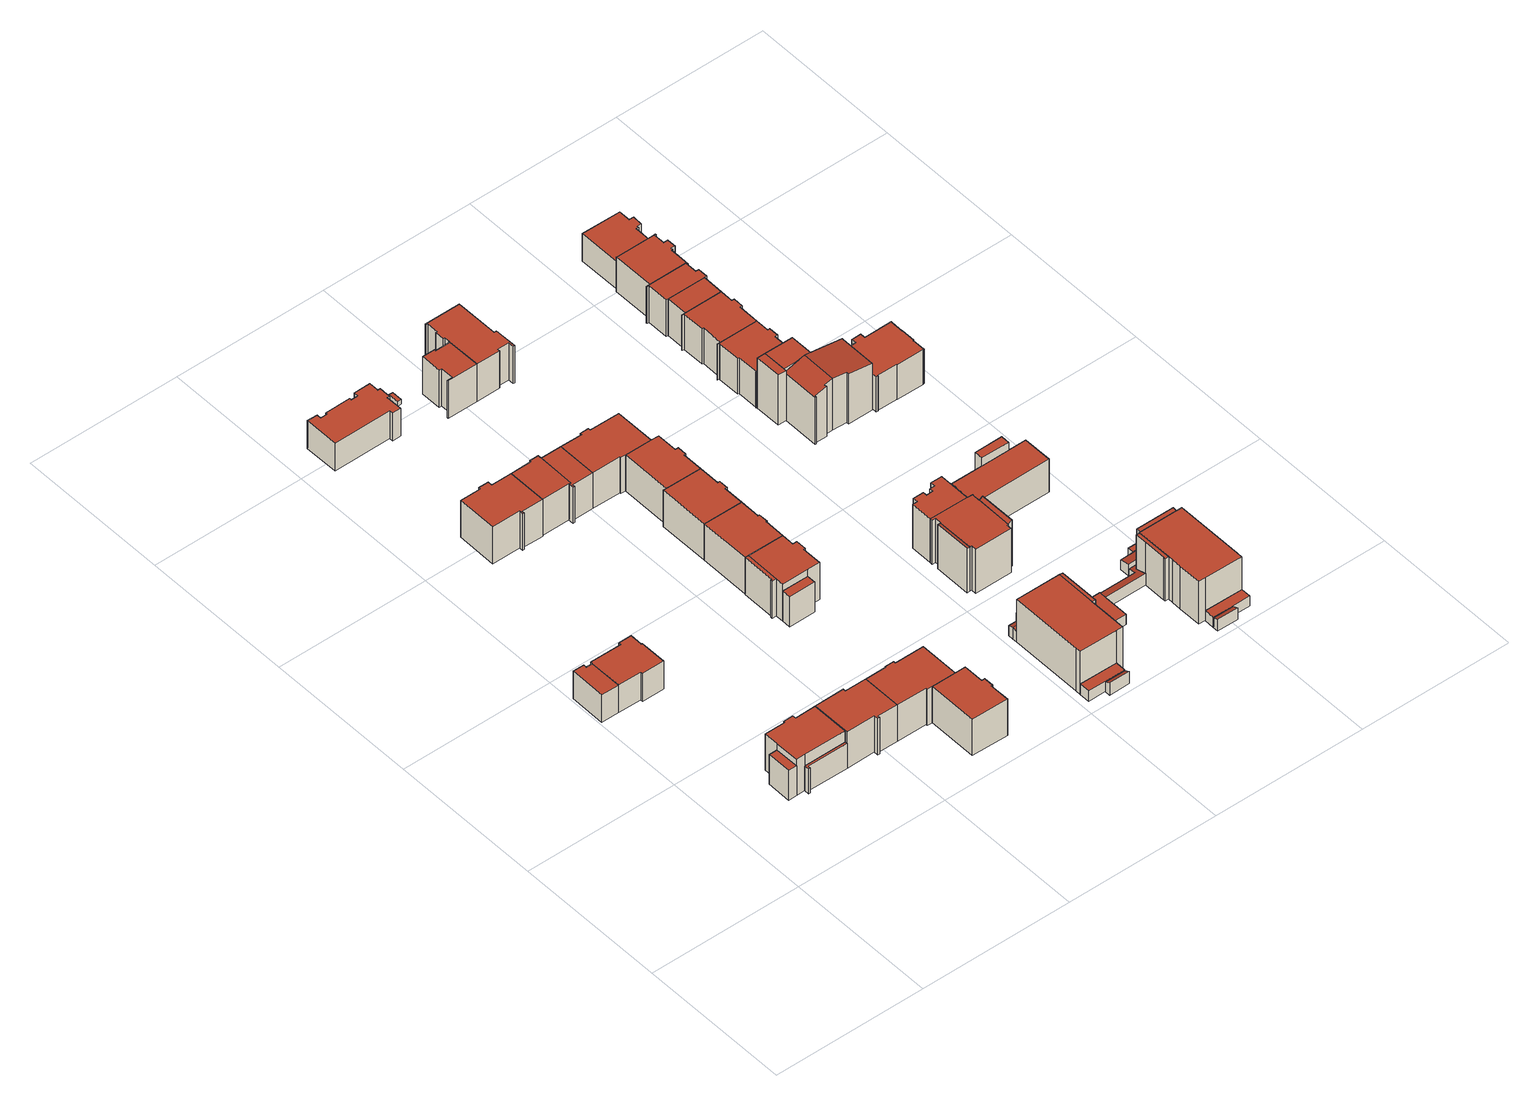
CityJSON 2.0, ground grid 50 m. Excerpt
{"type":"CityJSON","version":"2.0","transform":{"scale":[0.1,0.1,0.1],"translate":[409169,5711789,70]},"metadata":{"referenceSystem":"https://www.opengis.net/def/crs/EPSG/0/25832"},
"CityObjects":{
"building1":{"type":"Building","attributes":{"Gemeindeschluessel":"05978036","Geometrietyp2DReferenz":"3000","function":"31001_1000"},"children":["building1-1","building1-2"]},
"building1-1":{"type":"BuildingPart","attributes":{"roofType":"1000","measuredHeight":9.99},"parents":["building1"],"geometry":[{"type":"MultiSurface","lod":"2","boundaries":[[[0,1,2,3]],[[1,4,5,2]],[[4,6,7,5]],[[6,8,9,7]],[[8,10,11,9]],[[10,12,13,14,11]],[[15,16,17,18,19]],[[16,20,21,17]],[[20,22,23,21]],[[22,0,3,23]],[[22,20,16,15,12,10,8,6,4,1,0]],[[3,2,5,7,9,11,14,18,17,21,23]],[[19,13,12,15]],[[19,18,14,13]]],"semantics":{"surfaces":[{"type":"WallSurface"},{"type":"RoofSurface"},{"type":"GroundSurface"},{"type":"ClosureSurface"}],"values":[0,0,0,0,0,0,0,0,0,0,1,2,0,3]}}]},
"building1-2":{"type":"BuildingPart","attributes":{"roofType":"1000","measuredHeight":9.94},"parents":["building1"],"geometry":[{"type":"MultiSurface","lod":"2","boundaries":[[[24,25,26,27]],[[25,28,29,26]],[[28,19,18,29]],[[13,30,31,14]],[[30,24,27,31]],[[30,13,19,28,25,24]],[[27,26,29,18,14,31]],[[14,18,19,13]]],"semantics":{"surfaces":[{"type":"WallSurface"},{"type":"RoofSurface"},{"type":"GroundSurface"},{"type":"ClosureSurface"}],"values":[0,0,0,0,0,1,2,3]}}]},
"building2":{"type":"Building","attributes":{"Gemeindeschluessel":"05978036","Geometrietyp2DReferenz":"3000","function":"31001_1000"},"children":["building2-1","building2-2","building2-3"]},
"building2-1":{"type":"BuildingPart","attributes":{"roofType":"9999","measuredHeight":9},"parents":["building2"],"geometry":[{"type":"MultiSurface","lod":"2","boundaries":[[[32,33,34,35,36,37]],[[37,36,38,39]],[[36,35,40,38]],[[35,34,41,40]],[[34,33,42,41]],[[32,37,39,43]],[[43,42,33,32]],[[39,38,40,41,42,43]]],"semantics":{"surfaces":[{"type":"RoofSurface"},{"type":"WallSurface"},{"type":"GroundSurface"}],"values":[0,1,1,1,1,1,1,2]}}]},
"building2-2":{"type":"BuildingPart","attributes":{"roofType":"1000","measuredHeight":10.78},"parents":["building2"],"geometry":[{"type":"MultiSurface","lod":"2","boundaries":[[[44,45,46,47]],[[45,48,49,46]],[[48,50,51,49]],[[50,48,45,44]],[[47,46,49,51]],[[47,51,50,44]]],"semantics":{"surfaces":[{"type":"WallSurface"},{"type":"RoofSurface"},{"type":"GroundSurface"},{"type":"ClosureSurface"}],"values":[0,0,0,1,2,3]}}]},
"building2-3":{"type":"BuildingPart","attributes":{"roofType":"1000","measuredHeight":13.19},"parents":["building2"],"geometry":[{"type":"MultiSurface","lod":"2","boundaries":[[[52,53,44,47,42,33]],[[54,55,56,51,50]],[[55,57,58,56]],[[57,59,60,58]],[[59,61,62,60]],[[61,63,64,62]],[[63,65,66,64]],[[65,67,32,43,66]],[[65,63,61,59,57,55,54,53,52,67]],[[43,42,47,51,56,58,60,62,64,66]],[[33,32,67,52]],[[33,42,43,32]],[[50,44,53,54]],[[50,51,47,44]]],"semantics":{"surfaces":[{"type":"WallSurface"},{"type":"RoofSurface"},{"type":"GroundSurface"},{"type":"ClosureSurface"}],"values":[0,0,0,0,0,0,0,0,1,2,0,3,0,3]}}]},
"building3":{"type":"Building","attributes":{"Gemeindeschluessel":"05978036","Geometrietyp2DReferenz":"3000","function":"31001_1000","roofType":"1000","measuredHeight":13.18},"geometry":[{"type":"MultiSurface","lod":"2","boundaries":[[[68,69,70,66]],[[69,71,72,70]],[[71,73,74,72]],[[73,75,76,74]],[[75,77,78,76]],[[77,79,80,78]],[[79,81,82,80]],[[81,83,84,82]],[[83,85,39,84]],[[85,68,66,39]],[[85,83,81,79,77,75,73,71,69,68]],[[66,70,72,74,76,78,80,82,84,39]]],"semantics":{"surfaces":[{"type":"WallSurface"},{"type":"RoofSurface"},{"type":"GroundSurface"}],"values":[0,0,0,0,0,0,0,0,0,0,1,2]}}]},
"building4":{"type":"Building","attributes":{"Gemeindeschluessel":"05978036","Geometrietyp2DReferenz":"3000","function":"31001_1000","roofType":"1000","measuredHeight":13.31},"geometry":[{"type":"MultiSurface","lod":"2","boundaries":[[[86,87,88,89]],[[87,90,91,88]],[[90,92,93,91]],[[92,94,95,93]],[[94,96,97,95]],[[96,98,99,97]],[[98,100,101,99]],[[100,102,103,101]],[[102,104,105,103]],[[104,106,107,105]],[[106,108,109,107]],[[108,86,89,109]],[[108,106,104,102,100,98,96,94,92,90,87,86]],[[89,88,91,93,95,97,99,101,103,105,107,109]]],"semantics":{"surfaces":[{"type":"WallSurface"},{"type":"RoofSurface"},{"type":"GroundSurface"}],"values":[0,0,0,0,0,0,0,0,0,0,0,0,1,2]}}]},
"building5":{"type":"Building","attributes":{"Gemeindeschluessel":"05978036","Geometrietyp2DReferenz":"3000","function":"31001_1000","roofType":"1000","measuredHeight":13.19},"geometry":[{"type":"MultiSurface","lod":"2","boundaries":[[[110,111,112,113]],[[111,114,115,112]],[[114,116,117,115]],[[116,118,119,117]],[[118,120,121,119]],[[120,122,123,121]],[[122,124,125,123]],[[124,126,127,125]],[[126,128,129,127]],[[128,130,131,129]],[[130,110,113,131]],[[130,128,126,124,122,120,118,116,114,111,110]],[[113,112,115,117,119,121,123,125,127,129,131]]],"semantics":{"surfaces":[{"type":"WallSurface"},{"type":"RoofSurface"},{"type":"GroundSurface"}],"values":[0,0,0,0,0,0,0,0,0,0,0,1,2]}}]},
"building6":{"type":"Building","attributes":{"Gemeindeschluessel":"05978036","Geometrietyp2DReferenz":"3000","function":"31001_1000","roofType":"1000","measuredHeight":13.16},"geometry":[{"type":"MultiSurface","lod":"2","boundaries":[[[132,130,133,134]],[[130,128,135,133]],[[128,136,137,135]],[[136,138,139,137]],[[138,140,141,139]],[[140,142,143,141]],[[142,144,145,143]],[[144,146,147,145]],[[146,132,134,147]],[[146,144,142,140,138,136,128,130,132]],[[134,133,135,137,139,141,143,145,147]]],"semantics":{"surfaces":[{"type":"WallSurface"},{"type":"RoofSurface"},{"type":"GroundSurface"}],"values":[0,0,0,0,0,0,0,0,0,1,2]}}]},
"building7":{"type":"Building","attributes":{"Gemeindeschluessel":"05978036","Geometrietyp2DReferenz":"3000","function":"31001_1000","roofType":"1000","measuredHeight":9.92},"geometry":[{"type":"MultiSurface","lod":"2","boundaries":[[[148,149,150,151]],[[149,152,153,150]],[[152,154,155,153]],[[154,156,157,155]],[[156,158,159,157]],[[158,160,161,159]],[[160,162,163,161]],[[162,164,165,163]],[[164,166,167,165]],[[166,168,169,167]],[[168,170,171,169]],[[170,172,173,171]],[[172,174,175,173]],[[174,176,177,175]],[[176,178,179,177]],[[178,180,181,179]],[[180,182,183,181]],[[182,148,151,183]],[[182,180,178,176,174,172,170,168,166,164,162,160,158,156,154,152,149,148]],[[151,150,153,155,157,159,161,163,165,167,169,171,173,175,177,179,181,183]]],"semantics":{"surfaces":[{"type":"WallSurface"},{"type":"RoofSurface"},{"type":"GroundSurface"}],"values":[0,0,0,0,0,0,0,0,0,0,0,0,0,0,0,0,0,0,1,2]}}]},
"building8":{"type":"Building","attributes":{"Gemeindeschluessel":"05978036","Geometrietyp2DReferenz":"3000","function":"31001_1000"},"children":["building8-1","building8-2"]},
"building8-1":{"type":"BuildingPart","attributes":{"roofType":"1000","measuredHeight":12.99},"parents":["building8"],"geometry":[{"type":"MultiSurface","lod":"2","boundaries":[[[184,185,186,187]],[[108,188,189,190]],[[108,106,191,188]],[[106,192,193,191]],[[192,194,195,193]],[[194,184,187,195]],[[194,192,106,108,190,196,185,184]],[[187,186,197,189,188,191,193,195]],[[196,197,186,185]],[[190,189,197,196]]],"semantics":{"surfaces":[{"type":"WallSurface"},{"type":"RoofSurface"},{"type":"GroundSurface"},{"type":"ClosureSurface"}],"values":[0,0,0,0,0,0,1,2,3,3]}}]},
"building8-2":{"type":"BuildingPart","attributes":{"roofType":"1000","measuredHeight":12.99},"parents":["building8"],"geometry":[{"type":"MultiSurface","lod":"2","boundaries":[[[198,199,200,201]],[[199,202,203,200]],[[202,204,205,203]],[[204,190,189,205]],[[185,206,207,186]],[[206,198,201,207]],[[206,185,196,190,204,202,199,198]],[[201,200,203,205,189,197,186,207]],[[197,189,190,196]],[[186,197,196,185]]],"semantics":{"surfaces":[{"type":"WallSurface"},{"type":"RoofSurface"},{"type":"GroundSurface"},{"type":"ClosureSurface"}],"values":[0,0,0,0,0,0,1,2,3,3]}}]},
"building9":{"type":"Building","attributes":{"Gemeindeschluessel":"05978036","Geometrietyp2DReferenz":"3000","function":"31001_1000"},"children":["building9-1","building9-2","building9-3"]},
"building9-1":{"type":"BuildingPart","attributes":{"roofType":"1000","measuredHeight":10.9},"parents":["building9"],"geometry":[{"type":"MultiSurface","lod":"2","boundaries":[[[208,209,210,211]],[[209,212,213,210]],[[212,214,215,213]],[[214,212,209,208]],[[211,210,213,215]],[[211,215,214,208]]],"semantics":{"surfaces":[{"type":"WallSurface"},{"type":"RoofSurface"},{"type":"GroundSurface"},{"type":"ClosureSurface"}],"values":[0,0,0,1,2,3]}}]},
"building9-2":{"type":"BuildingPart","attributes":{"roofType":"1000","measuredHeight":13.36},"parents":["building9"],"geometry":[{"type":"MultiSurface","lod":"2","boundaries":[[[216,217,218,219,220]],[[217,221,222,218]],[[221,223,224,222]],[[223,225,226,224]],[[225,227,228,229,226]],[[225,223,221,217,216,227]],[[229,219,218,222,224,226]],[[220,228,227,216]],[[220,219,229,228]]],"semantics":{"surfaces":[{"type":"WallSurface"},{"type":"RoofSurface"},{"type":"GroundSurface"},{"type":"ClosureSurface"}],"values":[0,0,0,0,0,1,2,0,3]}}]},
"building9-3":{"type":"BuildingPart","attributes":{"roofType":"1000","measuredHeight":13.3},"parents":["building9"],"geometry":[{"type":"MultiSurface","lod":"2","boundaries":[[[230,231,232,233]],[[231,234,235,232]],[[234,236,237,235]],[[236,238,239,237]],[[238,240,241,239]],[[240,242,208,211,241]],[[243,220,219,215,214]],[[228,230,233,229]],[[228,220,243,242,240,238,236,234,231,230]],[[233,232,235,237,239,241,211,215,219,229]],[[214,208,242,243]],[[214,215,211,208]],[[229,219,220,228]]],"semantics":{"surfaces":[{"type":"WallSurface"},{"type":"RoofSurface"},{"type":"GroundSurface"},{"type":"ClosureSurface"}],"values":[0,0,0,0,0,0,0,0,1,2,0,3,3]}}]},
"building10":{"type":"Building","attributes":{"Gemeindeschluessel":"05978036","Geometrietyp2DReferenz":"3000","function":"31001_1000","roofType":"1000","measuredHeight":13.06},"geometry":[{"type":"MultiSurface","lod":"2","boundaries":[[[230,244,245,246]],[[244,247,248,245]],[[247,249,250,248]],[[249,251,252,250]],[[251,253,254,252]],[[253,255,256,254]],[[255,257,258,256]],[[257,230,246,258]],[[257,255,253,251,249,247,244,230]],[[246,245,248,250,252,254,256,258]]],"semantics":{"surfaces":[{"type":"WallSurface"},{"type":"RoofSurface"},{"type":"GroundSurface"}],"values":[0,0,0,0,0,0,0,0,1,2]}}]},
"building11":{"type":"Building","attributes":{"Gemeindeschluessel":"05978036","Geometrietyp2DReferenz":"3000","function":"31001_2500","roofType":"1000","measuredHeight":1.74},"geometry":[{"type":"MultiSurface","lod":"2","boundaries":[[[259,260,261,262]],[[260,263,264,261]],[[263,265,266,264]],[[265,259,262,266]],[[265,263,260,259]],[[262,261,264,266]]],"semantics":{"surfaces":[{"type":"WallSurface"},{"type":"RoofSurface"},{"type":"GroundSurface"}],"values":[0,0,0,0,1,2]}}]},
"building12":{"type":"Building","attributes":{"Gemeindeschluessel":"05978036","Geometrietyp2DReferenz":"3000","function":"31001_1000","roofType":"1000","measuredHeight":13.06},"geometry":[{"type":"MultiSurface","lod":"2","boundaries":[[[249,247,248,250]],[[247,267,268,248]],[[267,269,270,268]],[[269,271,272,270]],[[271,273,274,272]],[[273,275,276,274]],[[275,277,278,276]],[[277,279,280,278]],[[279,249,250,280]],[[279,277,275,273,271,269,267,247,249]],[[250,248,268,270,272,274,276,278,280]]],"semantics":{"surfaces":[{"type":"WallSurface"},{"type":"RoofSurface"},{"type":"GroundSurface"}],"values":[0,0,0,0,0,0,0,0,0,1,2]}}]},
"building13":{"type":"Building","attributes":{"Gemeindeschluessel":"05978036","Geometrietyp2DReferenz":"3000","function":"31001_1000","roofType":"1000","measuredHeight":12.97},"geometry":[{"type":"MultiSurface","lod":"2","boundaries":[[[198,206,207,201]],[[206,281,282,207]],[[281,283,284,282]],[[283,285,286,284]],[[285,287,288,286]],[[287,289,290,288]],[[289,291,292,290]],[[291,293,294,292]],[[293,295,296,294]],[[295,297,298,296]],[[297,198,201,298]],[[297,295,293,291,289,287,285,283,281,206,198]],[[201,207,282,284,286,288,290,292,294,296,298]]],"semantics":{"surfaces":[{"type":"WallSurface"},{"type":"RoofSurface"},{"type":"GroundSurface"}],"values":[0,0,0,0,0,0,0,0,0,0,0,1,2]}}]},
"building14":{"type":"Building","attributes":{"Gemeindeschluessel":"05978036","Geometrietyp2DReferenz":"3000","function":"31001_1000","roofType":"1000","measuredHeight":12.99},"geometry":[{"type":"MultiSurface","lod":"2","boundaries":[[[269,293,294,299]],[[293,291,292,294]],[[291,300,301,292]],[[300,302,303,301]],[[302,304,305,303]],[[304,306,307,305]],[[306,308,309,307]],[[308,271,310,309]],[[271,269,299,310]],[[271,308,306,304,302,300,291,293,269]],[[299,294,292,301,303,305,307,309,310]]],"semantics":{"surfaces":[{"type":"WallSurface"},{"type":"RoofSurface"},{"type":"GroundSurface"}],"values":[0,0,0,0,0,0,0,0,0,1,2]}}]},
"building15":{"type":"Building","attributes":{"Gemeindeschluessel":"05978036","Geometrietyp2DReferenz":"3000","function":"31001_1000"},"children":["building15-1","building15-2","building15-3","building15-4"]},
"building15-1":{"type":"BuildingPart","attributes":{"roofType":"1000","measuredHeight":3.68},"parents":["building15"],"geometry":[{"type":"MultiSurface","lod":"2","boundaries":[[[311,312,313,314,315]],[[312,316,317,313]],[[318,319,320,321,322]],[[318,316,312,311,319]],[[321,314,313,317,322]],[[315,320,319,311]],[[315,314,321,320]],[[322,317,316,318]]],"semantics":{"surfaces":[{"type":"WallSurface"},{"type":"RoofSurface"},{"type":"GroundSurface"},{"type":"ClosureSurface"}],"values":[0,0,0,1,2,0,3,3]}}]},
"building15-2":{"type":"BuildingPart","attributes":{"roofType":"1000","measuredHeight":15.46},"parents":["building15"],"geometry":[{"type":"MultiSurface","lod":"2","boundaries":[[[323,324,325,326,327]],[[324,328,329,325]],[[328,330,318,322,329]],[[331,332,333,317,316]],[[332,334,335,333]],[[334,336,337,338,335]],[[336,334,332,331,330,328,324,323]],[[326,325,329,322,317,333,335,338]],[[316,318,330,331]],[[316,317,322,318]],[[327,337,336,323]],[[327,326,338,337]]],"semantics":{"surfaces":[{"type":"WallSurface"},{"type":"RoofSurface"},{"type":"GroundSurface"},{"type":"ClosureSurface"}],"values":[0,0,0,0,0,0,1,2,0,3,0,3]}}]},
"building15-3":{"type":"BuildingPart","attributes":{"roofType":"2100","measuredHeight":4.36},"parents":["building15"],"geometry":[{"type":"MultiSurface","lod":"2","boundaries":[[[339,315,314,340]],[[320,341,342,321]],[[341,339,340,342]],[[341,320,315,339]],[[340,314,321,342]],[[321,314,315,320]]],"semantics":{"surfaces":[{"type":"WallSurface"},{"type":"RoofSurface"},{"type":"GroundSurface"},{"type":"ClosureSurface"}],"values":[0,0,0,1,2,3]}}]},
"building15-4":{"type":"BuildingPart","attributes":{"roofType":"1000","measuredHeight":15.36},"parents":["building15"],"geometry":[{"type":"MultiSurface","lod":"2","boundaries":[[[337,343,344,338]],[[343,345,346,344]],[[345,327,326,346]],[[327,345,343,337]],[[338,344,346,326]],[[338,326,327,337]]],"semantics":{"surfaces":[{"type":"WallSurface"},{"type":"RoofSurface"},{"type":"GroundSurface"},{"type":"ClosureSurface"}],"values":[0,0,0,1,2,3]}}]},
"building16":{"type":"Building","attributes":{"Gemeindeschluessel":"05978036","Geometrietyp2DReferenz":"3000","function":"31001_1000"},"children":["building16-1","building16-2"]},
"building16-1":{"type":"BuildingPart","attributes":{"roofType":"1000","measuredHeight":13.48},"parents":["building16"],"geometry":[{"type":"MultiSurface","lod":"2","boundaries":[[[347,348,349,350]],[[348,351,352,349]],[[351,353,354,352]],[[353,355,356,354]],[[355,357,358,356]],[[359,360,361,362]],[[360,363,364,361]],[[363,365,366,364]],[[365,367,368,366]],[[367,369,370,368]],[[369,371,372,370]],[[371,373,374,372]],[[373,375,376,374]],[[375,377,378,376]],[[377,379,380,378]],[[379,381,382,380]],[[381,347,350,382]],[[381,379,377,375,373,371,369,367,365,363,360,359,357,355,353,351,348,347]],[[350,349,352,354,356,358,362,361,364,366,368,370,372,374,376,378,380,382]],[[357,359,362,358]]],"semantics":{"surfaces":[{"type":"WallSurface"},{"type":"RoofSurface"},{"type":"GroundSurface"},{"type":"ClosureSurface"}],"values":[0,0,0,0,0,0,0,0,0,0,0,0,0,0,0,0,0,1,2,3]}}]},
"building16-2":{"type":"BuildingPart","attributes":{"roofType":"1000","measuredHeight":13.48},"parents":["building16"],"geometry":[{"type":"MultiSurface","lod":"2","boundaries":[[[383,384,385,386]],[[384,387,388,385]],[[387,389,390,388]],[[389,391,392,390]],[[391,393,394,392]],[[393,395,396,394]],[[395,397,398,396]],[[397,359,362,398]],[[357,383,386,358]],[[357,359,397,395,393,391,389,387,384,383]],[[386,385,388,390,392,394,396,398,362,358]],[[359,357,358,362]]],"semantics":{"surfaces":[{"type":"WallSurface"},{"type":"RoofSurface"},{"type":"GroundSurface"},{"type":"ClosureSurface"}],"values":[0,0,0,0,0,0,0,0,0,1,2,3]}}]},
"building17":{"type":"Building","attributes":{"Gemeindeschluessel":"05978036","Geometrietyp2DReferenz":"3000","function":"31001_1000"},"children":["building17-1","building17-2","building17-3","building17-4"]},
"building17-1":{"type":"BuildingPart","attributes":{"roofType":"1000","measuredHeight":15.82},"parents":["building17"],"geometry":[{"type":"MultiSurface","lod":"2","boundaries":[[[399,400,401,402,403]],[[400,404,405,401]],[[404,406,407,405]],[[408,409,410,411]],[[409,412,413,410]],[[412,414,415,413]],[[416,417,418,419]],[[417,420,421,418]],[[420,422,423,421]],[[422,424,425,423]],[[424,426,427,428,425]],[[426,424,422,420,417,416,414,412,409,408,406,404,400,399]],[[402,401,405,407,411,410,413,415,419,418,421,423,425,428]],[[411,407,406,408]],[[419,415,414,416]],[[403,427,426,399]],[[403,402,428,427]]],"semantics":{"surfaces":[{"type":"WallSurface"},{"type":"RoofSurface"},{"type":"GroundSurface"},{"type":"ClosureSurface"}],"values":[0,0,0,0,0,0,0,0,0,0,0,1,2,3,3,0,3]}}]},
"building17-2":{"type":"BuildingPart","attributes":{"roofType":"1000","measuredHeight":15.85},"parents":["building17"],"geometry":[{"type":"MultiSurface","lod":"2","boundaries":[[[429,430,431,432]],[[430,433,434,431]],[[433,435,436,434]],[[435,437,438,436]],[[437,439,440,438]],[[439,441,442,440]],[[441,443,444,442]],[[443,445,446,444]],[[445,447,448,446]],[[447,449,450,448]],[[449,408,411,450]],[[429,432,407,406]],[[406,408,449,447,445,443,441,439,437,435,433,430,429]],[[432,431,434,436,438,440,442,444,446,448,450,411,407]],[[406,407,411,408]]],"semantics":{"surfaces":[{"type":"WallSurface"},{"type":"RoofSurface"},{"type":"GroundSurface"},{"type":"ClosureSurface"}],"values":[0,0,0,0,0,0,0,0,0,0,0,0,1,2,3]}}]},
"building17-3":{"type":"BuildingPart","attributes":{"roofType":"2100","measuredHeight":16.6},"parents":["building17"],"geometry":[{"type":"MultiSurface","lod":"2","boundaries":[[[451,452,415,414]],[[451,453,454,452]],[[453,416,419,454]],[[416,453,451,414]],[[415,452,454,419]],[[414,415,419,416]]],"semantics":{"surfaces":[{"type":"WallSurface"},{"type":"RoofSurface"},{"type":"GroundSurface"},{"type":"ClosureSurface"}],"values":[0,0,0,1,2,3]}}]},
"building17-4":{"type":"BuildingPart","attributes":{"roofType":"2100","measuredHeight":15.94},"parents":["building17"],"geometry":[{"type":"MultiSurface","lod":"2","boundaries":[[[455,403,402,456]],[[427,457,458,428]],[[457,455,456,458]],[[457,427,403,455]],[[456,402,428,458]],[[428,402,403,427]]],"semantics":{"surfaces":[{"type":"WallSurface"},{"type":"RoofSurface"},{"type":"GroundSurface"},{"type":"ClosureSurface"}],"values":[0,0,0,1,2,3]}}]},
"building18":{"type":"Building","attributes":{"Gemeindeschluessel":"05978036","Geometrietyp2DReferenz":"3000","function":"31001_1000"},"children":["building18-1","building18-2","building18-3","building18-4","building18-5","building18-6"]},
"building18-1":{"type":"BuildingPart","attributes":{"roofType":"5000","measuredHeight":4.18},"parents":["building18"],"geometry":[{"type":"MultiSurface","lod":"2","boundaries":[[[459,460,461,462]],[[460,463,464,461]],[[463,465,464]],[[466,467,468]],[[466,469,470,467]],[[469,471,472,470]],[[473,474,335,344]],[[474,459,462,335]],[[471,469,475]],[[469,466,463,460,459,475]],[[459,474,473,471,475]],[[462,461,464,467,470,472,344,335]],[[468,465,463,466]],[[468,467,464,465]],[[344,472,471,473]]],"semantics":{"surfaces":[{"type":"WallSurface"},{"type":"RoofSurface"},{"type":"GroundSurface"},{"type":"ClosureSurface"}],"values":[0,0,0,0,0,0,0,0,1,1,1,2,0,3,3]}}]},
"building18-2":{"type":"BuildingPart","attributes":{"roofType":"2100","measuredHeight":4.63},"parents":["building18"],"geometry":[{"type":"MultiSurface","lod":"2","boundaries":[[[476,477,478,479]],[[477,480,481,478]],[[480,482,483,481]],[[482,484,485,483]],[[484,486,487,485]],[[486,488,489,487]],[[488,490,489]],[[491,492,493]],[[491,494,495,492]],[[494,496,497,495]],[[494,491,488,486,484,482,480,477,476,496]],[[479,478,481,483,485,487,489,492,495,497]],[[479,497,496,476]],[[493,490,488,491]],[[493,492,489,490]]],"semantics":{"surfaces":[{"type":"WallSurface"},{"type":"RoofSurface"},{"type":"GroundSurface"},{"type":"ClosureSurface"}],"values":[0,0,0,0,0,0,0,0,0,0,1,2,3,0,3]}}]},
"building18-3":{"type":"BuildingPart","attributes":{"roofType":"2100","measuredHeight":4.21},"parents":["building18"],"geometry":[{"type":"MultiSurface","lod":"2","boundaries":[[[465,498,499,464]],[[498,500,501,499]],[[500,468,467,501]],[[468,500,498,465]],[[464,499,501,467]],[[464,467,468,465]]],"semantics":{"surfaces":[{"type":"WallSurface"},{"type":"RoofSurface"},{"type":"GroundSurface"},{"type":"ClosureSurface"}],"values":[0,0,0,1,2,3]}}]},
"building18-4":{"type":"BuildingPart","attributes":{"roofType":"1000","measuredHeight":3.65},"parents":["building18"],"geometry":[{"type":"MultiSurface","lod":"2","boundaries":[[[502,503,504,472,471]],[[503,505,506,507,504]],[[508,509,510,511]],[[509,512,346,510]],[[512,513,473,344,346]],[[512,509,508,514,505,503,502,513]],[[344,472,504,507,511,510,346]],[[471,473,513,502]],[[471,472,344,473]],[[514,506,505]],[[511,507,506,514,508]]],"semantics":{"surfaces":[{"type":"WallSurface"},{"type":"RoofSurface"},{"type":"GroundSurface"},{"type":"ClosureSurface"}],"values":[0,0,0,0,0,1,2,0,3,0,3]}}]},
"building18-5":{"type":"BuildingPart","attributes":{"roofType":"2100","measuredHeight":4.15},"parents":["building18"],"geometry":[{"type":"MultiSurface","lod":"2","boundaries":[[[490,515,516,489]],[[515,517,518,516]],[[517,519,520,518]],[[519,521,508,511,520]],[[506,522,523,507]],[[522,493,492,523]],[[493,522,506,514,521,519,517,515,490]],[[489,516,518,520,511,507,523,492]],[[514,508,521]],[[506,507,511,508,514]],[[489,492,493,490]]],"semantics":{"surfaces":[{"type":"WallSurface"},{"type":"RoofSurface"},{"type":"GroundSurface"},{"type":"ClosureSurface"}],"values":[0,0,0,0,0,0,1,2,0,3,3]}}]},
"building18-6":{"type":"BuildingPart","attributes":{"roofType":"1000","measuredHeight":3.77},"parents":["building18"],"geometry":[{"type":"MultiSurface","lod":"2","boundaries":[[[524,497,496]],[[524,525,526,497]],[[525,527,528,526]],[[527,529,478,528]],[[529,530,476,479,478]],[[530,529,527,525,524]],[[497,526,528,478,479]],[[496,476,530,524]],[[496,497,479,476]]],"semantics":{"surfaces":[{"type":"WallSurface"},{"type":"RoofSurface"},{"type":"GroundSurface"},{"type":"ClosureSurface"}],"values":[0,0,0,0,0,1,2,0,3]}}]},
"building19":{"type":"Building","attributes":{"Gemeindeschluessel":"05978036","Geometrietyp2DReferenz":"3000","function":"31001_1000"},"children":["building19-1","building19-2","building19-3"]},
"building19-1":{"type":"BuildingPart","attributes":{"roofType":"1000","measuredHeight":14.71},"parents":["building19"],"geometry":[{"type":"MultiSurface","lod":"2","boundaries":[[[531,532,533,534,535]],[[532,536,537,533]],[[536,538,539,540,537]],[[538,536,532,531]],[[534,533,537,540]],[[535,539,538,531]],[[535,534,540,539]]],"semantics":{"surfaces":[{"type":"WallSurface"},{"type":"RoofSurface"},{"type":"GroundSurface"},{"type":"ClosureSurface"}],"values":[0,0,0,1,2,0,3]}}]},
"building19-2":{"type":"BuildingPart","attributes":{"roofType":"1000","measuredHeight":11.94},"parents":["building19"],"geometry":[{"type":"MultiSurface","lod":"2","boundaries":[[[539,541,542,540]],[[541,543,544,542]],[[543,545,546,544]],[[545,547,548,546]],[[549,535,534,550]],[[535,549,547,545,543,541,539]],[[540,542,544,546,548,550,534]],[[550,548,547,549]],[[540,534,535,539]]],"semantics":{"surfaces":[{"type":"WallSurface"},{"type":"RoofSurface"},{"type":"GroundSurface"},{"type":"ClosureSurface"}],"values":[0,0,0,0,0,1,2,3,3]}}]},
"building19-3":{"type":"BuildingPart","attributes":{"roofType":"1000","measuredHeight":11.96},"parents":["building19"],"geometry":[{"type":"MultiSurface","lod":"2","boundaries":[[[551,549,550,552]],[[553,554,548,547]],[[553,551,552,554]],[[553,547,549,551]],[[552,550,548,554]],[[547,548,550,549]]],"semantics":{"surfaces":[{"type":"WallSurface"},{"type":"RoofSurface"},{"type":"GroundSurface"},{"type":"ClosureSurface"}],"values":[0,0,0,1,2,3]}}]},
"building20":{"type":"Building","attributes":{"Gemeindeschluessel":"05978036","Geometrietyp2DReferenz":"3000","function":"31001_1000"},"children":["building20-1","building20-2","building20-3","building20-4","building20-5"]},
"building20-1":{"type":"BuildingPart","attributes":{"roofType":"1000","measuredHeight":15.32},"parents":["building20"],"geometry":[{"type":"MultiSurface","lod":"2","boundaries":[[[555,556,557,558]],[[556,559,560,557]],[[559,561,562,560]],[[561,563,564,562]],[[563,565,566,564]],[[563,561,559,556,555,565]],[[558,557,560,562,564,566]],[[558,566,565,555]]],"semantics":{"surfaces":[{"type":"WallSurface"},{"type":"RoofSurface"},{"type":"GroundSurface"},{"type":"ClosureSurface"}],"values":[0,0,0,0,0,1,2,3]}}]},
"building20-2":{"type":"BuildingPart","attributes":{"roofType":"1000","measuredHeight":15.43},"parents":["building20"],"geometry":[{"type":"MultiSurface","lod":"2","boundaries":[[[567,568,569,570]],[[568,571,572,569]],[[571,573,574,575,572]],[[576,577,578,579,580]],[[577,581,582,578]],[[581,583,584,582]],[[583,585,555,558,584]],[[567,570,586]],[[587,585,583,581,577,576,573,571,568,567]],[[569,572,575,579,578,582,584,558,566,570]],[[580,574,573,576]],[[580,579,575,574]],[[555,585,587,565]],[[566,558,555,565]],[[586,565,587,567]],[[586,570,566,565]]],"semantics":{"surfaces":[{"type":"WallSurface"},{"type":"RoofSurface"},{"type":"GroundSurface"},{"type":"ClosureSurface"}],"values":[0,0,0,0,0,0,0,0,1,2,0,3,0,3,0,3]}}]},
"building20-3":{"type":"BuildingPart","attributes":{"roofType":"1000","measuredHeight":3.64},"parents":["building20"],"geometry":[{"type":"MultiSurface","lod":"2","boundaries":[[[588,580,579,589,590]],[[574,591,592,575]],[[591,593,594,595,592]],[[591,574,580,588,593]],[[595,589,579,575,592]],[[590,594,593,588]],[[590,589,595,594]],[[575,579,580,574]]],"semantics":{"surfaces":[{"type":"WallSurface"},{"type":"RoofSurface"},{"type":"GroundSurface"},{"type":"ClosureSurface"}],"values":[0,0,0,1,2,0,3,3]}}]},
"building20-4":{"type":"BuildingPart","attributes":{"roofType":"2100","measuredHeight":4.15},"parents":["building20"],"geometry":[{"type":"MultiSurface","lod":"2","boundaries":[[[594,596,597,595]],[[596,598,599,597]],[[598,590,589,599]],[[590,598,596,594]],[[595,597,599,589]],[[595,589,590,594]]],"semantics":{"surfaces":[{"type":"WallSurface"},{"type":"RoofSurface"},{"type":"GroundSurface"},{"type":"ClosureSurface"}],"values":[0,0,0,1,2,3]}}]},
"building20-5":{"type":"BuildingPart","attributes":{"roofType":"1000","measuredHeight":15.34},"parents":["building20"],"geometry":[{"type":"MultiSurface","lod":"2","boundaries":[[[565,600,601,566]],[[600,602,603,601]],[[602,604,605,603]],[[604,586,570,605]],[[586,604,602,600,565]],[[601,603,605,570,566]],[[566,570,586,565]]],"semantics":{"surfaces":[{"type":"WallSurface"},{"type":"RoofSurface"},{"type":"GroundSurface"},{"type":"ClosureSurface"}],"values":[0,0,0,0,1,2,3]}}]},
"building21":{"type":"Building","attributes":{"Gemeindeschluessel":"05978036","Geometrietyp2DReferenz":"3000","function":"31001_1000","roofType":"1000","measuredHeight":12.92},"geometry":[{"type":"MultiSurface","lod":"2","boundaries":[[[606,607,608,609]],[[607,610,611,608]],[[610,612,613,611]],[[612,614,615,613]],[[614,616,617,615]],[[616,618,619,617]],[[618,620,621,619]],[[620,622,623,621]],[[622,624,625,623]],[[624,626,627,625]],[[626,628,629,627]],[[628,630,631,629]],[[630,632,633,631]],[[632,634,635,633]],[[634,636,637,635]],[[636,638,639,637]],[[638,640,641,639]],[[640,606,609,641]],[[640,638,636,634,632,630,628,626,624,622,620,618,616,614,612,610,607,606]],[[609,608,611,613,615,617,619,621,623,625,627,629,631,633,635,637,639,641]]],"semantics":{"surfaces":[{"type":"WallSurface"},{"type":"RoofSurface"},{"type":"GroundSurface"}],"values":[0,0,0,0,0,0,0,0,0,0,0,0,0,0,0,0,0,0,1,2]}}]},
"building22":{"type":"Building","attributes":{"Gemeindeschluessel":"05978036","Geometrietyp2DReferenz":"3000","function":"31001_1000"},"children":["building22-1","building22-2","building22-3"]},
"building22-1":{"type":"BuildingPart","attributes":{"roofType":"1000","measuredHeight":18.16},"parents":["building22"],"geometry":[{"type":"MultiSurface","lod":"2","boundaries":[[[642,643,644,645]],[[646,647,648,649,650]],[[647,642,645,648]],[[647,646,643,642]],[[645,644,651,649,648]],[[650,652,653,643,646]],[[651,644,643,653,652]],[[650,649,651,652]]],"semantics":{"surfaces":[{"type":"WallSurface"},{"type":"RoofSurface"},{"type":"GroundSurface"},{"type":"ClosureSurface"}],"values":[0,0,0,1,2,0,3,3]}}]},
"building22-2":{"type":"BuildingPart","attributes":{"roofType":"1000","measuredHeight":18.13},"parents":["building22"],"geometry":[{"type":"MultiSurface","lod":"2","boundaries":[[[643,654,655,644]],[[654,656,657,655]],[[653,658,659,656,654,643]],[[644,655,657,660,651]],[[652,658,653]],[[651,660,659,658,652]],[[660,657,656,659]],[[644,651,652,653,643]]],"semantics":{"surfaces":[{"type":"WallSurface"},{"type":"RoofSurface"},{"type":"GroundSurface"},{"type":"ClosureSurface"}],"values":[0,0,1,2,0,3,3,3]}}]},
"building22-3":{"type":"BuildingPart","attributes":{"roofType":"3100","measuredHeight":18.86},"parents":["building22"],"geometry":[{"type":"MultiSurface","lod":"2","boundaries":[[[661,662,663,664]],[[662,665,666,663]],[[665,650,649,666]],[[667,668,669,657,656]],[[668,670,671,669]],[[670,672,673,671]],[[672,674,675,673]],[[674,676,677,675]],[[676,678,679,677]],[[678,680,681,679]],[[680,682,683,681]],[[682,661,664,683]],[[678,676,674,672,670,668,667,684]],[[684,658,652,650,665,662,661,682,680,678]],[[664,663,666,649,651,660,657,669,671,673,675,677,679,681,683]],[[649,650,652,651]],[[659,658,684]],[[660,651,652,658,659]],[[667,656,659,684]],[[660,659,656,657]]],"semantics":{"surfaces":[{"type":"WallSurface"},{"type":"RoofSurface"},{"type":"GroundSurface"},{"type":"ClosureSurface"}],"values":[0,0,0,0,0,0,0,0,0,0,0,0,1,1,2,3,0,3,0,3]}}]},
"building23":{"type":"Building","attributes":{"Gemeindeschluessel":"05978036","Geometrietyp2DReferenz":"3000","function":"31001_1000","roofType":"1000","measuredHeight":12.71},"geometry":[{"type":"MultiSurface","lod":"2","boundaries":[[[606,685,686,687]],[[685,688,689,686]],[[688,690,691,689]],[[690,692,693,691]],[[692,694,695,693]],[[694,696,697,695]],[[696,698,699,697]],[[698,700,701,699]],[[700,702,703,701]],[[702,704,705,703]],[[704,706,707,705]],[[706,607,708,707]],[[607,606,687,708]],[[607,706,704,702,700,698,696,694,692,690,688,685,606]],[[687,686,689,691,693,695,697,699,701,703,705,707,708]]],"semantics":{"surfaces":[{"type":"WallSurface"},{"type":"RoofSurface"},{"type":"GroundSurface"}],"values":[0,0,0,0,0,0,0,0,0,0,0,0,0,1,2]}}]},
"building24":{"type":"Building","attributes":{"Gemeindeschluessel":"05978036","Geometrietyp2DReferenz":"3000","function":"31001_1000"},"children":["building24-1","building24-2"]},
"building24-1":{"type":"BuildingPart","attributes":{"roofType":"1000","measuredHeight":13.21},"parents":["building24"],"geometry":[{"type":"MultiSurface","lod":"2","boundaries":[[[696,709,710,711]],[[712,698,713,714]],[[698,696,711,713]],[[698,712,709,696]],[[711,710,714,713]],[[709,712,714,710]]],"semantics":{"surfaces":[{"type":"WallSurface"},{"type":"RoofSurface"},{"type":"GroundSurface"},{"type":"ClosureSurface"}],"values":[0,0,0,1,2,3]}}]},
"building24-2":{"type":"BuildingPart","attributes":{"roofType":"1000","measuredHeight":13.21},"parents":["building24"],"geometry":[{"type":"MultiSurface","lod":"2","boundaries":[[[715,716,717,718]],[[716,719,720,717]],[[719,721,722,720]],[[721,723,724,722]],[[723,725,726,724]],[[725,712,714,726]],[[709,727,728,710]],[[727,729,730,728]],[[729,731,732,730]],[[731,715,718,732]],[[731,729,727,709,712,725,723,721,719,716,715]],[[718,717,720,722,724,726,714,710,728,730,732]],[[712,709,710,714]]],"semantics":{"surfaces":[{"type":"WallSurface"},{"type":"RoofSurface"},{"type":"GroundSurface"},{"type":"ClosureSurface"}],"values":[0,0,0,0,0,0,0,0,0,0,1,2,3]}}]},
"building25":{"type":"Building","attributes":{"Gemeindeschluessel":"05978036","Geometrietyp2DReferenz":"3000","function":"31001_1000","roofType":"1000","measuredHeight":12.55},"geometry":[{"type":"MultiSurface","lod":"2","boundaries":[[[733,734,735,736]],[[734,737,738,735]],[[737,739,740,738]],[[739,741,742,740]],[[741,743,744,742]],[[743,745,746,744]],[[745,747,748,746]],[[747,749,750,748]],[[749,751,752,750]],[[751,753,754,752]],[[753,755,756,754]],[[755,757,758,756]],[[757,759,760,758]],[[759,761,762,760]],[[761,763,764,762]],[[763,733,736,764]],[[763,761,759,757,755,753,751,749,747,745,743,741,739,737,734,733]],[[736,735,738,740,742,744,746,748,750,752,754,756,758,760,762,764]]],"semantics":{"surfaces":[{"type":"WallSurface"},{"type":"RoofSurface"},{"type":"GroundSurface"}],"values":[0,0,0,0,0,0,0,0,0,0,0,0,0,0,0,0,1,2]}}]},
"building26":{"type":"Building","attributes":{"Gemeindeschluessel":"05978036","Geometrietyp2DReferenz":"3000","function":"31001_1000","roofType":"1000","measuredHeight":12.58},"geometry":[{"type":"MultiSurface","lod":"2","boundaries":[[[765,766,767,768]],[[766,769,770,767]],[[769,771,772,770]],[[771,773,774,772]],[[773,775,776,774]],[[775,777,778,776]],[[777,779,780,778]],[[779,781,782,780]],[[781,783,784,782]],[[783,785,786,784]],[[785,787,788,786]],[[787,789,790,788]],[[789,791,792,790]],[[791,793,794,792]],[[793,795,796,794]],[[795,797,798,796]],[[797,799,800,798]],[[799,801,802,800]],[[801,803,804,802]],[[803,805,806,804]],[[805,807,808,806]],[[807,809,810,808]],[[809,811,812,810]],[[811,765,768,812]],[[811,809,807,805,803,801,799,797,795,793,791,789,787,785,783,781,779,777,775,773,771,769,766,765]],[[768,767,770,772,774,776,778,780,782,784,786,788,790,792,794,796,798,800,802,804,806,808,810,812]]],"semantics":{"surfaces":[{"type":"WallSurface"},{"type":"RoofSurface"},{"type":"GroundSurface"}],"values":[0,0,0,0,0,0,0,0,0,0,0,0,0,0,0,0,0,0,0,0,0,0,0,0,1,2]}}]},
"building27":{"type":"Building","attributes":{"Gemeindeschluessel":"05978036","Geometrietyp2DReferenz":"3000","function":"31001_1000","roofType":"1000","measuredHeight":9.91},"geometry":[{"type":"MultiSurface","lod":"2","boundaries":[[[813,814,815,816]],[[814,817,818,815]],[[817,819,820,818]],[[819,821,822,820]],[[821,823,824,822]],[[823,825,826,824]],[[825,827,828,826]],[[827,829,830,828]],[[829,831,832,830]],[[831,833,834,832]],[[833,813,816,834]],[[833,831,829,827,825,823,821,819,817,814,813]],[[816,815,818,820,822,824,826,828,830,832,834]]],"semantics":{"surfaces":[{"type":"WallSurface"},{"type":"RoofSurface"},{"type":"GroundSurface"}],"values":[0,0,0,0,0,0,0,0,0,0,0,1,2]}}]}
},
"vertices":[
[208,918,111],[208,877,111],[208,877,11],[208,918,11],[211,877,111],[211,877,11],[211,790,111],[211,790,11],[139,790,111],[139,790,11],[139,797,111],[139,797,11],[64,798,111],[64,798,110],[64,798,11],[64,904,111],[64,911,111],[64,911,11],[64,904,11],[64,904,110],[166,910,111],[166,910,11],[166,918,111],[166,918,11],
[8,915,110],[44,915,110],[44,915,11],[8,915,11],[44,904,110],[44,904,11],[7,798,110],[7,798,11],
[381,261,102],[244,261,102],[244,246,102],[250,246,102],[250,254,102],[382,254,102],[250,254,12],[382,254,12],[250,246,12],[244,246,12],[244,261,12],[381,261,12],
[216,261,119],[189,261,119],[189,261,12],[216,261,12],[189,340,119],[189,340,12],[215,340,119],[215,340,12],
[244,261,143],[216,261,143],[215,340,143],[215,387,143],[215,387,12],[282,387,143],[282,387,12],[282,392,143],[282,392,12],[314,392,143],[314,392,12],[314,381,143],[314,381,12],[381,382,143],[381,382,12],[381,261,143],
[381,382,144],[478,382,144],[478,382,12],[478,374,144],[478,374,12],[547,374,144],[547,374,12],[547,246,144],[547,246,12],[482,246,144],[482,246,12],[482,240,144],[482,240,12],[475,240,144],[475,240,12],[475,254,144],[475,254,12],[382,254,144],
[269,1427,147],[269,1419,147],[269,1419,14],[269,1427,14],[264,1419,147],[264,1419,14],[264,1432,147],[264,1432,14],[172,1432,147],[172,1432,14],[173,1562,147],[173,1562,14],[239,1562,147],[239,1562,14],[239,1568,147],[239,1568,14],[272,1568,147],[272,1568,14],[272,1554,147],[272,1554,14],[338,1554,147],[338,1554,14],[338,1426,147],[338,1426,14],
[645,241,143],[645,246,143],[645,246,11],[645,241,11],[547,246,143],[547,246,11],[547,374,143],[547,374,11],[616,374,143],[616,374,11],[616,377,143],[616,377,11],[645,377,143],[645,377,11],[645,370,143],[645,370,11],[740,370,143],[740,370,11],[740,241,143],[740,241,11],[661,241,143],[661,241,11],
[661,79,143],[661,241,12],[661,79,12],[740,241,12],[774,241,143],[774,241,12],[774,175,143],[774,175,12],[784,175,143],[784,175,12],[784,143,143],[784,143,12],[780,143,143],[780,143,12],[780,78,143],[780,78,12],
[87,2077,109],[120,2077,109],[120,2077,9],[87,2077,9],[120,2063,109],[120,2063,9],[142,2063,109],[142,2063,9],[142,2069,109],[142,2069,9],[225,2070,109],[225,2070,9],[225,2063,109],[225,2063,9],[247,2063,109],[247,2063,9],[247,2078,109],[247,2078,9],[301,2078,109],[301,2078,9],[301,2046,109],[301,2046,9],[309,2046,109],[309,2046,9],[309,2008,109],[309,2008,9],[301,2008,109],[301,2008,9],[302,1955,109],[302,1955,9],[274,1955,109],[274,1955,9],[274,1966,109],[274,1966,9],[87,1965,109],[87,1965,9],
[435,1559,147],[435,1547,147],[435,1547,17],[435,1559,17],[338,1426,17],[427,1426,17],[427,1426,147],[338,1554,17],[406,1554,147],[406,1554,17],[406,1559,147],[406,1559,17],[434,1426,147],[434,1426,17],
[502,1418,147],[433,1418,147],[433,1418,17],[502,1418,17],[433,1409,147],[433,1409,17],[427,1409,147],[427,1409,17],[502,1547,147],[502,1547,17],
[694,780,123],[694,752,123],[694,752,14],[694,780,14],[609,752,123],[609,752,14],[609,780,123],[609,780,14],
[609,806,148],[594,806,148],[594,806,14],[609,806,14],[609,806,147],[594,812,148],[594,812,14],[599,812,148],[599,812,14],[599,920,148],[599,920,14],[610,920,148],[610,920,147],[610,920,14],
[727,920,147],[727,879,147],[727,879,14],[727,920,14],[741,879,147],[741,879,14],[741,845,147],[741,845,14],[735,845,147],[735,845,14],[735,780,147],[735,780,14],[694,780,147],[609,780,147],
[599,920,147],[599,920,16],[727,920,16],[600,1085,147],[600,1085,16],[726,1084,147],[726,1084,16],[726,1018,147],[726,1018,16],[731,1018,147],[731,1018,16],[731,987,147],[731,987,16],[728,987,147],[728,987,16],
[365,2077,29],[378,2077,29],[378,2077,12],[365,2077,12],[378,2042,29],[378,2042,12],[365,2042,29],[365,2042,12],
[600,1250,147],[600,1250,16],[610,1250,147],[610,1250,16],[726,1249,147],[726,1249,16],[726,1180,147],[726,1180,16],[733,1180,147],[733,1180,16],[733,1150,147],[733,1150,16],[726,1150,147],[726,1150,16],
[572,1546,147],[572,1546,17],[572,1552,147],[572,1552,17],[600,1552,147],[600,1552,17],[600,1545,147],[600,1545,17],[697,1544,147],[697,1544,17],[697,1414,147],[697,1414,17],[610,1414,147],[610,1414,17],[594,1414,147],[594,1414,17],[594,1418,147],[594,1418,17],
[610,1250,17],[722,1413,147],[722,1413,17],[722,1346,147],[722,1346,17],[732,1346,147],[732,1346,17],[732,1315,147],[732,1315,17],[726,1315,147],[726,1315,17],[726,1249,17],
[1068,25,66],[1012,25,66],[1012,25,29],[1068,25,29],[1068,25,63],[1012,59,66],[1012,59,29],[1135,58,66],[1135,25,66],[1135,25,63],[1135,25,29],[1135,58,29],
[1156,182,184],[1156,133,184],[1156,133,29],[1156,182,29],[1156,182,183],[1156,58,184],[1156,58,29],[1135,58,184],[1012,59,184],[1012,75,184],[1012,75,29],[1012,315,184],[1012,315,29],[1157,314,184],[1157,314,183],[1157,314,29],
[1068,7,73],[1068,7,29],[1135,7,73],[1135,7,29],
[1168,314,183],[1168,314,29],[1168,181,183],[1168,181,29],
[655,1912,147],[650,1912,147],[650,1912,12],[655,1912,12],[650,1930,147],[650,1930,12],[612,1930,147],[612,1930,12],[612,1923,147],[612,1923,12],[535,1923,147],[535,1923,12],[534,2031,147],[534,2036,147],[534,2036,12],[534,2031,12],[534,2051,147],[534,2051,12],[529,2051,147],[529,2051,12],[529,2082,147],[529,2082,12],[534,2082,147],[534,2082,12],[534,2120,147],[534,2120,12],[529,2120,147],[529,2120,12],[529,2124,147],[529,2124,12],[645,2124,147],[645,2124,12],[646,1985,147],[646,1985,12],[654,1985,147],[654,1985,12],
[436,1923,147],[436,1927,147],[436,1927,12],[436,1923,12],[453,1927,147],[453,1927,12],[453,1969,147],[453,1969,12],[445,1969,147],[445,1969,12],[445,2036,147],[445,2036,12],[486,2036,147],[486,2036,12],[486,2031,147],[486,2031,12],
[1052,667,176],[1052,688,176],[1052,688,17],[1052,667,17],[1052,667,175],[1041,688,176],[1041,688,17],[1041,696,176],[1041,696,17],[1166,695,176],[1184,694,176],[1184,694,17],[1166,695,17],[1183,688,176],[1183,688,17],[1183,667,176],[1183,667,17],[1182,549,176],[1178,548,176],[1178,548,17],[1182,549,17],[1178,532,176],[1178,532,17],[1057,532,176],[1057,532,17],[1057,548,176],[1057,548,17],[1052,548,176],[1052,548,175],[1052,548,17],
[1041,767,176],[1057,767,176],[1057,767,17],[1041,767,17],[1057,783,176],[1057,783,17],[1091,783,176],[1091,783,17],[1091,770,176],[1091,770,17],[1112,771,176],[1112,771,17],[1112,783,176],[1112,783,17],[1129,783,176],[1129,783,17],[1129,798,176],[1129,798,17],[1166,798,176],[1166,798,17],[1166,783,176],[1166,783,17],
[1195,667,183],[1195,667,17],[1195,549,183],[1195,549,17],
[1041,667,177],[1041,667,17],[1041,548,177],[1041,548,17],
[1012,331,71],[1012,347,65],[1012,347,29],[1012,331,29],[1053,347,65],[1053,347,29],[1053,347,64],[1139,347,65],[1139,347,29],[1139,347,64],[1180,347,65],[1180,347,29],[1180,314,65],[1180,314,29],[1168,314,65],[1012,315,65],[1170,331,71],
[1520,347,64],[1520,348,64],[1520,348,29],[1520,347,29],[1562,347,64],[1562,347,29],[1562,298,76],[1562,298,29],[1545,298,76],[1545,298,29],[1545,314,72],[1545,314,29],[1422,314,72],[1422,314,29],[1422,314,56],[1394,314,72],[1394,314,29],[1394,314,56],[1394,347,64],[1394,347,29],[1435,347,64],[1435,347,29],
[1053,365,71],[1053,365,29],[1139,365,71],[1139,365,29],
[1180,314,66],[1180,287,66],[1180,287,29],[1272,287,66],[1272,287,63],[1272,287,29],[1272,260,66],[1272,181,66],[1272,181,29],[1272,260,29],[1168,181,66],[1168,314,66],[1272,279,66],
[1422,298,60],[1422,298,29],[1406,298,60],[1406,298,29],[1406,260,71],[1406,260,29],[1272,260,71],[1394,287,63],[1394,287,29],
[1435,347,67],[1435,365,67],[1435,365,29],[1520,365,67],[1520,365,29],[1520,348,67],[1520,347,67],
[1291,783,175],[1291,811,175],[1291,811,28],[1291,783,28],[1291,783,147],[1382,811,175],[1382,811,28],[1382,783,175],[1382,783,147],[1382,783,28],
[1440,783,147],[1440,783,28],[1440,689,147],[1440,689,28],[1183,688,147],[1183,688,28],[1184,694,147],[1184,694,28],[1188,783,147],[1188,783,28],
[1166,783,147],[1166,783,28],[1166,695,147],[1166,695,28],
[1417,181,183],[1406,181,183],[1406,181,30],[1417,181,30],[1406,187,183],[1406,187,30],[1406,260,183],[1406,260,30],[1406,298,183],[1406,298,30],[1417,298,183],[1417,298,30],
[1545,298,184],[1562,298,184],[1562,298,30],[1545,298,30],[1562,75,184],[1562,75,30],[1562,57,184],[1562,57,66],[1562,57,30],[1438,58,184],[1417,59,184],[1417,59,30],[1438,58,30],[1438,58,66],[1417,133,184],[1417,133,30],[1417,165,184],[1417,165,30],[1417,181,184],[1545,298,183],[1417,298,184],
[1438,25,66],[1438,25,30],[1438,25,64],[1562,25,66],[1562,25,30],[1505,25,66],[1505,25,64],[1505,25,30],
[1505,7,71],[1505,7,30],[1438,7,71],[1438,7,30],
[1422,298,183],[1422,298,30],[1422,314,183],[1422,314,30],[1545,314,183],[1545,314,30],
[1066,1570,154],[1190,1570,154],[1190,1570,25],[1066,1570,25],[1190,1526,154],[1190,1526,25],[1197,1526,154],[1197,1526,25],[1197,1494,154],[1197,1494,25],[1188,1494,154],[1188,1494,25],[1188,1423,154],[1188,1423,25],[1187,1423,154],[1187,1423,25],[1068,1424,154],[1068,1424,25],[1064,1424,154],[1064,1424,25],[1064,1426,154],[1064,1426,25],[1066,1426,154],[1066,1426,25],[1066,1494,154],[1066,1494,25],[1061,1494,154],[1061,1494,25],[1061,1564,154],[1061,1564,25],[1061,1568,154],[1061,1568,25],[1055,1568,154],[1055,1568,25],[1055,1570,154],[1055,1570,25],
[1068,1424,204],[1094,1424,204],[1094,1424,23],[1068,1424,23],[1094,1339,204],[1068,1340,204],[1068,1340,23],[1094,1339,23],[1094,1339,192],[1094,1347,23],[1094,1347,192],[1094,1347,204],
[1187,1423,204],[1187,1423,23],[1187,1347,204],[1187,1347,23],[1137,1347,204],[1164,1347,204],[1164,1347,23],
[1098,1226,193],[1098,1222,193],[1098,1222,23],[1098,1226,23],[1094,1222,192],[1094,1222,23],[1187,1347,208],[1291,1346,192],[1291,1346,23],[1291,1341,192],[1291,1341,23],[1291,1224,192],[1291,1224,23],[1210,1224,204],[1210,1224,23],[1210,1232,204],[1210,1232,23],[1164,1233,211],[1164,1233,23],[1137,1233,204],[1137,1233,23],[1137,1226,204],[1137,1226,23],[1164,1347,211],
[1067,1638,154],[1067,1638,27],[1066,1570,27],[1062,1638,154],[1062,1638,27],[1062,1710,154],[1062,1710,27],[1055,1710,154],[1055,1710,27],[1055,1713,154],[1055,1713,27],[1067,1713,154],[1067,1713,27],[1190,1713,154],[1190,1713,27],[1190,1670,154],[1190,1670,27],[1198,1670,154],[1198,1670,27],[1198,1637,154],[1198,1637,27],[1190,1637,154],[1190,1637,27],[1190,1570,27],
[1067,1781,154],[1067,1781,22],[1067,1713,22],[1191,1781,154],[1190,1713,22],[1191,1781,22],
[1054,1854,154],[1071,1854,154],[1071,1854,22],[1054,1854,22],[1189,1854,154],[1189,1854,22],[1189,1814,154],[1189,1814,22],[1199,1814,154],[1199,1814,22],[1199,1781,154],[1199,1781,22],[1061,1781,154],[1061,1781,22],[1061,1851,154],[1061,1851,22],[1054,1851,154],[1054,1851,22],
[1071,1854,146],[1071,1995,146],[1071,1995,21],[1071,1854,21],[1078,1994,146],[1078,1994,21],[1197,1994,146],[1197,1994,21],[1204,1994,146],[1204,1994,21],[1204,1991,146],[1204,1991,21],[1200,1991,146],[1200,1991,21],[1200,1956,146],[1200,1956,21],[1214,1956,146],[1214,1956,21],[1214,1954,146],[1214,1954,21],[1214,1927,146],[1214,1927,21],[1202,1927,146],[1202,1927,21],[1202,1921,146],[1202,1921,21],[1197,1921,146],[1197,1921,21],[1197,1854,146],[1197,1854,21],[1189,1854,146],[1189,1854,21],
[1291,1224,154],[1291,1341,154],[1291,1341,28],[1291,1224,28],[1334,1341,154],[1334,1341,28],[1334,1357,154],[1334,1357,28],[1337,1357,154],[1337,1357,28],[1364,1357,154],[1364,1357,28],[1364,1347,154],[1364,1347,28],[1364,1341,154],[1364,1341,28],[1455,1341,154],[1455,1341,28],[1455,1337,154],[1455,1337,28],[1454,1337,154],[1454,1337,28],[1454,1298,154],[1454,1298,28],[1455,1298,154],[1455,1298,28],[1455,1250,154],[1455,1250,28],[1453,1250,154],[1453,1250,28],[1453,1211,154],[1453,1211,28],[1454,1211,154],[1454,1211,28],[1454,1208,154],[1454,1208,28],[1451,1208,154],[1451,1208,28],[1362,1208,154],[1362,1208,28],[1362,1210,154],[1362,1210,28],[1297,1210,154],[1297,1210,28],[1297,1208,154],[1297,1208,28],[1291,1208,154],[1291,1208,28],
[1078,1994,119],[1078,2140,119],[1078,2140,20],[1078,1994,20],[1205,2139,119],[1205,2139,20],[1205,2101,119],[1205,2101,20],[1220,2101,119],[1220,2101,20],[1220,2097,119],[1220,2097,20],[1219,2068,119],[1219,2068,20],[1205,2068,119],[1205,2068,20],[1205,2062,119],[1205,2062,20],[1197,2063,119],[1197,2063,20],[1197,1994,119],[1197,1994,20]
]}
